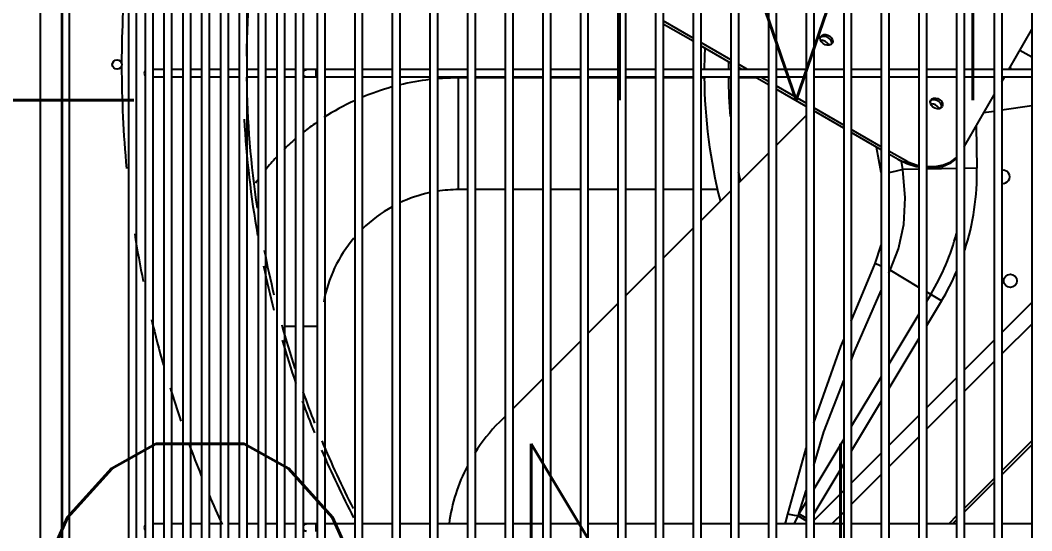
# Model space of a CAD drawing. Header units: metres. Extents: x -367 to 374, y -238 to 224.
# Drawn here: x 240.5619 to 240.9605, y 217.4589 to 217.6601 of the extents above; entities that cross this region are included whole.
import ezdxf
from ezdxf.enums import TextEntityAlignment as Align

# ---------------------------------------------------------------- set-up
doc = ezdxf.new("R2010")
doc.units = ezdxf.units.M
for name, color, linetype in [('ELE-ALIMENTADORES', 160, 'Continuous'), ('LA_BAU_BASES GERAIS_R00$0$ARQ-XREF-ATT', 8, 'Continuous'), ('LA_BAU_BASES GERAIS_R00$0$BASE', 253, 'Continuous'), ('LA_BAU_BASES GERAIS_R00$0$dutos', 31, 'Continuous')]:
    doc.layers.add(name, color=color, linetype=linetype)
doc.styles.add('LA_BAU_BASES GERAIS_R00$0$R60-125-RS', font='romans.shx', dxfattribs={"height": 0.19})
doc.styles.add('LA_BAU_BASES GERAIS_R00$0$R80-100-RS', font='romans.shx', dxfattribs={"height": 0.203})

# ---------------------------------------------------------------- blocks, each defined once
blk = doc.blocks.new('LA_BAU_BASES GERAIS_R00$0$A$C5BA41825')
at = {"layer": 'LA_BAU_BASES GERAIS_R00$0$dutos', "color": 251}
for p, q in [((-26.16880838038226, 40.29707436454305), (-26.16880838038226, 38.107074364543)), ((-26.18013655497571, 38.10962436454304), (-26.18013655497571, 40.29452436454301)), ((-26.17135838038226, 38.10962436454304), (-26.17135838038226, 40.29452436454301)), ((-26.07111968589244, 40.12119266126558), (-26.07111968589244, 39.27525855573538)), ((-26.06811968589244, 40.12119266126558), (-26.06811968589244, 39.27525855573538)), ((-26.05629968589244, 40.12119266126558), (-26.05629968589244, 39.27525855573538)), ((-26.05329968589244, 40.12119266126558), (-26.05329968589244, 39.27525855573538)), ((-26.04147968589244, 40.12119266126558), (-26.04147968589244, 39.27525855573538)), ((-26.03847968589244, 40.12119266126558), (-26.03847968589244, 39.27525855573538)), ((-26.02665968589244, 40.12119266126558), (-26.02665968589244, 39.27525855573538)), ((-26.02365968589244, 40.12119266126558), (-26.02365968589244, 39.27525855573538)), ((-26.01183968589244, 40.12119266126558), (-26.01183968589244, 39.27525855573538)), ((-26.00883968589244, 40.12119266126558), (-26.00883968589244, 39.27525855573538)), ((-25.99701968589245, 40.12119266126558), (-25.99701968589245, 39.27525855573538)), ((-25.99401968589245, 40.12119266126558), (-25.99401968589245, 39.27525855573538)), ((-25.98219968589245, 40.12119266126558), (-25.98219968589245, 39.27525855573538)), ((-25.97919968589245, 40.12119266126558), (-25.97919968589245, 39.27525855573538)), ((-25.96737968589245, 40.12119266126558), (-25.96737968589245, 39.27525855573538)), ((-25.96437968589245, 40.12119266126558), (-25.96437968589245, 39.27525855573538)), ((-25.95255968589245, 40.12119266126558), (-25.95255968589245, 39.27525855573538)), ((-25.94955968589245, 40.12119266126558), (-25.94955968589245, 39.27525855573538)), ((-25.93773968589245, 40.12119266126558), (-25.93773968589245, 39.27525855573538)), ((-25.93473968589245, 40.12119266126558), (-25.93473968589245, 39.27525855573538)), ((-25.92291968589245, 40.12119266126558), (-25.92291968589245, 39.27525855573538)), ((-25.91991968589245, 40.12119266126558), (-25.91991968589245, 39.27525855573538)), ((-25.90809968589245, 40.12119266126558), (-25.90809968589245, 39.27525855573538)), ((-25.90509968589244, 40.12119266126558), (-25.90509968589244, 39.27525855573538)), ((-25.89327968589244, 40.12119266126558), (-25.89327968589244, 39.27525855573538)), ((-25.89027968589244, 40.12119266126558), (-25.89027968589244, 39.27525855573538)), ((-25.87845968589244, 40.12119266126558), (-25.87845968589244, 39.27525855573538)), ((-25.87545968589244, 40.12119266126558), (-25.87545968589244, 39.27525855573538)), ((-25.86363968589244, 40.12119266126558), (-25.86363968589244, 39.27525855573538)), ((-25.86063968589244, 40.12119266126558), (-25.86063968589244, 39.27525855573538)), ((-25.84881968589244, 40.12119266126558), (-25.84881968589244, 39.27525855573538)), ((-25.84581968589244, 40.12119266126558), (-25.84581968589244, 39.27525855573538)), ((-25.83399968589244, 40.12119266126558), (-25.83399968589244, 39.27525855573538)), ((-25.83099968589244, 40.12119266126558), (-25.83099968589244, 39.27525855573538)), ((-25.81917968589244, 40.12119266126558), (-25.81917968589244, 39.27525855573538)), ((-25.81617968589244, 40.12119266126558), (-25.81617968589244, 39.27525855573538)), ((-25.80435968589244, 40.12119266126558), (-25.80435968589244, 39.27525855573538)), ((-25.80135968589244, 40.12119266126558), (-25.80135968589244, 39.27525855573538)), ((-25.78953968589244, 40.12119266126558), (-25.78953968589244, 39.27525855573538)), ((-26.1454396858928, 40.10296685413687), (-26.1454396858928, 39.29536887348809)), ((-26.1424396858928, 40.10296685413687), (-26.1424396858928, 39.29536887348809)), ((-26.13871487642044, 39.33915567005283), (-26.13871487642044, 40.05915567005286)), ((-26.13571487642044, 39.33915567005283), (-26.13571487642044, 40.05915567005286)), ((-26.13130487642044, 39.33915567005283), (-26.13130487642044, 40.05915567005286)), ((-26.12830487642044, 39.33915567005283), (-26.12830487642044, 40.05915567005286)), ((-26.12389487642044, 39.33915567005283), (-26.12389487642044, 40.05915567005286)), ((-26.12089487642044, 39.33915567005283), (-26.12089487642044, 40.05915567005286)), ((-26.11648487642044, 39.33915567005283), (-26.11648487642044, 40.05915567005286)), ((-26.11348487642044, 39.33915567005283), (-26.11348487642044, 40.05915567005286)), ((-26.10907487642044, 39.33915567005283), (-26.10907487642044, 40.05915567005286)), ((-26.10607487642044, 39.33915567005283), (-26.10607487642044, 40.05915567005286)), ((-26.10166487642044, 39.33915567005283), (-26.10166487642044, 40.05915567005286)), ((-26.09866487642044, 39.33915567005283), (-26.09866487642044, 40.05915567005286)), ((-26.09425487642044, 39.33915567005283), (-26.09425487642044, 40.05915567005286)), ((-26.09125487642044, 39.33915567005283), (-26.09125487642044, 40.05915567005286)), ((-26.08684487642044, 39.33915567005283), (-26.08684487642044, 40.05915567005286)), ((-26.08384487642044, 39.33915567005283), (-26.08384487642044, 40.05915567005286)), ((-26.07943487642044, 39.33915567005283), (-26.07943487642044, 40.05915567005286)), ((-26.07643487642044, 39.33915567005283), (-26.07643487642044, 40.05915567005286)), ((-26.17165127360153, 39.34032436454345), (-26.17165127360153, 40.02524436454303)), ((-25.92291968589245, 39.71299629233499), (-25.93473968589245, 39.71982057251728)), ((-25.92291968589245, 39.71174856420157), (-25.93473968589245, 39.71857284438272)), ((-25.79861174588371, 39.70065567005281), (-25.78953968589244, 39.7163689388874)), ((-25.90809968589245, 39.70443996134668), (-25.91991968589245, 39.71126424152772)), ((-25.87285777750662, 39.71294603837941), (-25.87265966431499, 39.71360091313579)), ((-25.90809968589245, 39.70319223321212), (-25.91991968589245, 39.71001651339327)), ((-25.79419354711608, 39.70830821479683), (-25.78953968589244, 39.70562130676626)), ((-25.90154510110117, 39.70065567005281), (-25.90509968589244, 39.70270791053827)), ((-26.13130487642044, 39.70065567005281), (-26.13571487642044, 39.70065567005281)), ((-26.12389487642044, 39.70065567005281), (-26.12830487642044, 39.70065567005281)), ((-26.11648487642044, 39.70065567005281), (-26.12089487642044, 39.70065567005281)), ((-26.10907487642044, 39.70065567005281), (-26.11348487642044, 39.70065567005281)), ((-26.10166487642044, 39.70065567005281), (-26.10607487642044, 39.70065567005281)), ((-26.09425487642044, 39.70065567005281), (-26.09866487642044, 39.70065567005281)), ((-26.08684487642044, 39.70065567005281), (-26.09125487642044, 39.70065567005281)), ((-26.07943487642044, 39.70065567005281), (-26.08384487642044, 39.70065567005281)), ((-26.07111968589244, 39.70065567005281), (-26.07643487642044, 39.70065567005281)), ((-26.07143968589208, 39.69765567005288), (-26.07143968589208, 39.70065567005281)), ((-26.05629968589244, 39.70065567005281), (-26.06811968589244, 39.70065567005281)), ((-26.04147968589244, 39.70065567005281), (-26.05329968589244, 39.70065567005281)), ((-26.02665968589244, 39.70065567005281), (-26.03847968589244, 39.70065567005281)), ((-26.01183968589244, 39.70065567005281), (-26.02365968589244, 39.70065567005281)), ((-25.99701968589245, 39.70065567005281), (-26.00883968589244, 39.70065567005281)), ((-25.98219968589245, 39.70065567005281), (-25.99401968589245, 39.70065567005281)), ((-25.96737968589245, 39.70065567005281), (-25.97919968589245, 39.70065567005281)), ((-25.95255968589245, 39.70065567005281), (-25.96437968589245, 39.70065567005281)), ((-25.93773968589245, 39.70065567005281), (-25.94955968589245, 39.70065567005281)), ((-25.92291968589245, 39.70065567005281), (-25.93473968589245, 39.70065567005281)), ((-25.90809968589245, 39.70065567005281), (-25.91991968589245, 39.70065567005281)), ((-25.90370622962481, 39.70065567005281), (-25.90509968589244, 39.70146018240382)), ((-25.89327968589244, 39.70065567005281), (-25.90509968589244, 39.70065567005281)), ((-25.87845968589244, 39.70065567005281), (-25.89027968589244, 39.70065567005281)), ((-25.86363968589244, 39.70065567005281), (-25.87545968589244, 39.70065567005281)), ((-25.84881968589244, 39.70065567005281), (-25.86063968589244, 39.70065567005281)), ((-25.83399968589244, 39.70065567005281), (-25.84581968589244, 39.70065567005281)), ((-25.81917968589244, 39.70065567005281), (-25.83099968589244, 39.70065567005281)), ((-25.80435968589244, 39.70065567005281), (-25.81617968589244, 39.70065567005281)), ((-25.78953968589244, 39.70065567005281), (-25.80135968589244, 39.70065567005281)), ((-26.13130487642044, 39.69765567005288), (-26.13571487642044, 39.69765567005288)), ((-26.12389487642044, 39.69765567005288), (-26.12830487642044, 39.69765567005288)), ((-26.11648487642044, 39.69765567005288), (-26.12089487642044, 39.69765567005288)), ((-26.10907487642044, 39.69765567005288), (-26.11348487642044, 39.69765567005288)), ((-26.10166487642044, 39.69765567005288), (-26.10607487642044, 39.69765567005288)), ((-26.09425487642044, 39.69765567005288), (-26.09866487642044, 39.69765567005288)), ((-26.08684487642044, 39.69765567005288), (-26.09125487642044, 39.69765567005288)), ((-26.07943487642044, 39.69765567005288), (-26.08384487642044, 39.69765567005288)), ((-26.07111968589244, 39.69765567005288), (-26.07643487642044, 39.69765567005288)), ((-26.05629968589244, 39.69765567005288), (-26.06811968589244, 39.69765567005288)), ((-26.04147968589244, 39.69765567005288), (-26.05329968589244, 39.69765567005288)), ((-26.02665968589244, 39.69765567005288), (-26.03847968589244, 39.69765567005288)), ((-26.01183968589244, 39.69765567005288), (-26.02365968589244, 39.69765567005288)), ((-26.01183968589244, 39.69732392884191), (-26.0154027841208, 39.69732392884191)), ((-26.0154027841208, 39.65332392884125), (-26.0154027841208, 39.69732392884191)), ((-25.99701968589245, 39.69765567005288), (-26.00883968589244, 39.69765567005288)), ((-25.99701968589245, 39.69732392884191), (-26.00883968589244, 39.69732392884191)), ((-25.98219968589245, 39.69765567005288), (-25.99401968589245, 39.69765567005288)), ((-25.98219968589245, 39.69732392884191), (-25.99401968589245, 39.69732392884191)), ((-25.96737968589245, 39.69765567005288), (-25.97919968589245, 39.69765567005288)), ((-25.96737968589245, 39.69732392884191), (-25.97919968589245, 39.69732392884191)), ((-25.95255968589245, 39.69765567005288), (-25.96437968589245, 39.69765567005288)), ((-25.95255968589245, 39.69732392884191), (-25.96437968589245, 39.69732392884191)), ((-25.93773968589245, 39.69765567005288), (-25.94955968589245, 39.69765567005288)), ((-25.93773968589245, 39.69732392884191), (-25.94955968589245, 39.69732392884191)), ((-25.92291968589245, 39.69765567005288), (-25.93473968589245, 39.69765567005288)), ((-25.92291968589245, 39.69732392884191), (-25.93473968589245, 39.69732392884191)), ((-25.90809968589245, 39.69765567005288), (-25.91991968589245, 39.69765567005288)), ((-25.9181027798539, 39.69732392884191), (-25.91991968589245, 39.69732392884191)), ((-25.90809968589245, 39.69732392884191), (-25.9086249265459, 39.69732392884191)), ((-25.89327968589244, 39.69765567005288), (-25.90509968589244, 39.69765567005288)), ((-25.89793548456844, 39.69732392884191), (-25.90509968589244, 39.69732392884191)), ((-25.89327968589244, 39.69463590222267), (-25.8985100772019, 39.69765567005288)), ((-25.89327968589244, 39.69588363035723), (-25.89634894867935, 39.69765567005288)), ((-25.87845968589244, 39.69765567005288), (-25.89027968589244, 39.69765567005288)), ((-25.86363968589244, 39.69765567005288), (-25.87545968589244, 39.69765567005288)), ((-25.84881968589244, 39.69765567005288), (-25.86063968589244, 39.69765567005288)), ((-25.83399968589244, 39.69765567005288), (-25.84581968589244, 39.69765567005288)), ((-25.81917968589244, 39.69765567005288), (-25.83099968589244, 39.69765567005288)), ((-25.80435968589244, 39.69765567005288), (-25.81617968589244, 39.69765567005288)), ((-25.78953968589244, 39.69765567005288), (-25.80135968589244, 39.69765567005288)), ((-25.80135968589244, 39.6958960983419), (-25.80034379669208, 39.69765567005288)), ((-25.87845968589244, 39.68732729936778), (-25.89027968589244, 39.69415157954882)), ((-25.87845968589244, 39.68607957123322), (-25.89027968589244, 39.69290385141437)), ((-25.81617968589244, 39.67022710537469), (-25.80435968589244, 39.69069994592019)), ((-25.82955650731826, 39.6879460383791), (-25.82935839412662, 39.68860091313536)), ((-25.78953968589244, 39.68633738989467), (-25.80135968589244, 39.6845888007125)), ((-25.87845968589244, 39.68253466697718), (-25.89027968589244, 39.67071466697723)), ((-25.86363968589244, 39.67877096837833), (-25.87545968589244, 39.68559524855937)), ((-25.86363968589244, 39.67752324024377), (-25.87545968589244, 39.68434752042481)), ((-25.80435968589244, 39.68414499635173), (-25.80849760854626, 39.68353285364446)), ((-25.81150747810335, 39.67831960664887), (-25.81116125277899, 39.66180644927181)), ((-25.84881968589244, 39.67021463738888), (-25.86063968589244, 39.67703891756992)), ((-25.84881968589244, 39.66896690925432), (-25.86063968589244, 39.67579118943536)), ((-25.89327968589244, 39.66771466697719), (-25.90509968589244, 39.65589466697725)), ((-25.84881968589244, 39.66006999578553), (-25.85072397471353, 39.67006635091798)), ((-25.83841717349753, 39.66420874405685), (-25.84581968589244, 39.6684825865816)), ((-25.84220587488954, 39.66514842369099), (-25.84581968589244, 39.66723485844705)), ((-25.83876347462154, 39.66346500797613), (-25.84220587352917, 39.66514842290565)), ((-25.84037927285426, 39.66119384574267), (-25.84090852680844, 39.66451398950778)), ((-25.83508292726263, 39.66227576422193), (-25.83876347462154, 39.66346500797613)), ((-25.83399968589244, 39.66210182232601), (-25.83508292726263, 39.66227576422193)), ((-25.83399968589244, 39.66132760420737), (-25.84037927285426, 39.66119384574267)), ((-25.81917968589244, 39.66163832972018), (-25.83099968589244, 39.66139050410891)), ((-25.81116125277899, 39.66180644927181), (-25.81612155200917, 39.66170244849434)), ((-26.01183968589244, 39.65332392884125), (-26.0154027841208, 39.65332392884125)), ((-25.99701968589245, 39.65332392884125), (-26.00883968589244, 39.65332392884125)), ((-25.98219968589245, 39.65332392884125), (-25.99401968589245, 39.65332392884125)), ((-25.96737968589245, 39.65332392884125), (-25.97919968589245, 39.65332392884125)), ((-25.95255968589245, 39.65332392884125), (-25.96437968589245, 39.65332392884125)), ((-25.93773968589245, 39.65332392884125), (-25.94955968589245, 39.65332392884125)), ((-25.92291968589245, 39.65332392884125), (-25.93473968589245, 39.65332392884125)), ((-25.91309802778881, 39.65332392884125), (-25.91991968589245, 39.65332392884125)), ((-25.90809968589245, 39.6528946669772), (-25.91991968589245, 39.64107466697726)), ((-25.92291968589245, 39.63807466697722), (-25.93473968589245, 39.62625466697727)), ((-25.85127438645463, 39.62418638613758), (-25.84881968589244, 39.63143661994309)), ((-25.93773968589245, 39.62325466697723), (-25.94955968589245, 39.61143466697717)), ((-25.86063968589244, 39.60147929501829), (-25.85127438645463, 39.62418638613758)), ((-25.8453015253939, 39.621608396478), (-25.84581968589244, 39.62182676070483)), ((-25.84581968589244, 39.62042121040963), (-25.8453015223448, 39.62160839464627)), ((-25.83399968589244, 39.61481756619867), (-25.8453015223448, 39.62160839464627)), ((-25.82508821444262, 39.60946301394699), (-25.83099968589244, 39.61301498434193)), ((-25.82934095518772, 39.61201831838446), (-25.83099968589244, 39.60925772690666)), ((-25.95255968589245, 39.60843466697725), (-25.96437968589245, 39.59661466697719)), ((-25.82508821444262, 39.60946301394699), (-25.83099968589244, 39.59962467330263)), ((-25.78953968589244, 39.6088201073045), (-25.80135968589244, 39.59700010730455)), ((-25.83399968589244, 39.60426488845906), (-25.84581968589244, 39.5845931049779)), ((-26.07943487642044, 39.59932392884127), (-26.08359041482008, 39.59932392884127)), ((-26.07111968589244, 39.59932392884127), (-26.07643487642044, 39.59932392884127)), ((-25.78953968589244, 39.60037010730377), (-25.80135968589244, 39.58855010730372)), ((-25.83399968589244, 39.59463183485616), (-25.84581968589244, 39.57496005137398)), ((-25.96737968589245, 39.59361466697726), (-25.97919968589245, 39.5817946669772)), ((-25.80435968589244, 39.59400010730451), (-25.81617968589244, 39.58218010730445)), ((-25.80435968589244, 39.58555010730379), (-25.81617968589244, 39.57373010730373)), ((-25.98219968589245, 39.57879466697727), (-25.99401968589245, 39.56697466697722)), ((-25.84881968589244, 39.57960026653143), (-25.86063968589244, 39.55992848304925)), ((-25.81917968589244, 39.57918010730452), (-25.83099968589244, 39.56736010730447)), ((-25.81917968589244, 39.5707301073038), (-25.83099968589244, 39.55891010730375)), ((-25.84881968589244, 39.56996721292739), (-25.86063968589244, 39.55029542944635)), ((-25.99701968589245, 39.56397466697717), (-25.99926428498917, 39.56173006787935)), ((-25.83399968589244, 39.56436010730454), (-25.84581968589244, 39.55254010730448)), ((-25.86363968589244, 39.55493564460266), (-25.87545968589244, 39.53526386112162)), ((-25.83399968589244, 39.55591010730382), (-25.84581968589244, 39.54409010730376)), ((-25.88565342237136, 39.52547237588669), (-25.87845968589244, 39.55143964419972)), ((-25.78953968589244, 39.55437010730452), (-25.80135968589244, 39.54255010730446)), ((-25.78953968589244, 39.55282010730377), (-25.80135968589244, 39.54100010730372)), ((-25.84881968589244, 39.54954010730455), (-25.86063968589244, 39.53772010730449)), ((-25.86363968589244, 39.54530259099863), (-25.87545968589244, 39.52563080751759)), ((-25.84881968589244, 39.54109010730372), (-25.86063968589244, 39.52927010730377)), ((-25.80435968589244, 39.53955010730454), (-25.81617968589244, 39.52773010730448)), ((-25.88127199542735, 39.52559055361689), (-25.87845968589244, 39.53478724263539)), ((-25.80435968589244, 39.53800010730379), (-25.81617968589244, 39.52618010730373)), ((-25.86363968589244, 39.53472010730445), (-25.87545968589244, 39.52290010730451)), ((-25.87845968589244, 39.5302710226739), (-25.88127199542735, 39.52559055361689)), ((-25.88127199540226, 39.52559055365612), (-25.88168391562008, 39.52473977415104)), ((-25.87845968589244, 39.52277028274409), (-25.88168376484335, 39.52473968204993)), ((-25.87845968589244, 39.52390074762377), (-25.88127199540335, 39.52559055365725)), ((-25.86363968589244, 39.52627010730373), (-25.86825412314408, 39.52165567005318)), ((-25.81917968589244, 39.52473010730455), (-25.82225412314371, 39.52165567005318)), ((-25.81917968589244, 39.5231801073038), (-25.82070412314408, 39.52165567005318)), ((-26.13130487642044, 39.52165567005318), (-26.13571487642044, 39.52165567005318)), ((-26.12389487642044, 39.52165567005318), (-26.12830487642044, 39.52165567005318)), ((-26.11648487642044, 39.52165567005318), (-26.12089487642044, 39.52165567005318)), ((-26.10907487642044, 39.52165567005318), (-26.11348487642044, 39.52165567005318)), ((-26.10166487642044, 39.52165567005318), (-26.10607487642044, 39.52165567005318)), ((-26.09425487642044, 39.52165567005318), (-26.09866487642044, 39.52165567005318)), ((-26.08684487642044, 39.52165567005318), (-26.09125487642044, 39.52165567005318)), ((-26.07943487642044, 39.52165567005318), (-26.08384487642044, 39.52165567005318)), ((-26.07111968589244, 39.52165567005318), (-26.07643487642044, 39.52165567005318)), ((-26.07143968589208, 39.51865567005325), (-26.07143968589208, 39.52165567005318)), ((-26.05629968589244, 39.52165567005318), (-26.06811968589244, 39.52165567005318)), ((-26.04147968589244, 39.52165567005318), (-26.05329968589244, 39.52165567005318)), ((-26.02665968589244, 39.52165567005318), (-26.03847968589244, 39.52165567005318)), ((-26.01183968589244, 39.52165567005318), (-26.02365968589244, 39.52165567005318)), ((-25.99701968589245, 39.52165567005318), (-26.00883968589244, 39.52165567005318)), ((-25.98219968589245, 39.52165567005318), (-25.99401968589245, 39.52165567005318)), ((-25.96737968589245, 39.52165567005318), (-25.97919968589245, 39.52165567005318)), ((-25.95255968589245, 39.52165567005318), (-25.96437968589245, 39.52165567005318)), ((-25.93773968589245, 39.52165567005318), (-25.94955968589245, 39.52165567005318)), ((-25.92291968589245, 39.52165567005318), (-25.93473968589245, 39.52165567005318)), ((-25.90809968589245, 39.52165567005318), (-25.91991968589245, 39.52165567005318)), ((-25.89327968589244, 39.52165567005318), (-25.90509968589244, 39.52165567005318)), ((-25.87845968589244, 39.52165567005318), (-25.89027968589244, 39.52165567005318)), ((-25.86363968589244, 39.52165567005318), (-25.87545968589244, 39.52165567005318)), ((-25.84881968589244, 39.52165567005318), (-25.86063968589244, 39.52165567005318)), ((-25.83399968589244, 39.52165567005318), (-25.84581968589244, 39.52165567005318)), ((-25.81917968589244, 39.52165567005318), (-25.83099968589244, 39.52165567005318)), ((-25.80435968589244, 39.52165567005318), (-25.81617968589244, 39.52165567005318)), ((-25.78953968589244, 39.52165567005318), (-25.80135968589244, 39.52165567005318))]:
    blk.add_line(p, q, dxfattribs=at)
for points in [[(-25.87265966431499, 39.71360091313579), (-25.87218778035026, 39.71410294529721), (-25.87149451303608, 39.71438813606665), (-25.8706774451768, 39.71441826874411), (-25.86982927617245, 39.7141944947939), (-25.86905031942735, 39.71374339482156), (-25.86843572692771, 39.71312103570813), (-25.86805444498553, 39.71239534364554), (-25.86795781797353, 39.71165628698009), (-25.86815633221608, 39.71100091313508)], [(-25.86815633221608, 39.71100091313508), (-25.86862806461644, 39.71049942951322), (-25.86932061132844, 39.71021615935899), (-25.87013650771281, 39.7101883221801), (-25.87098351911317, 39.71041349015718), (-25.87176200822917, 39.7108643207099), (-25.87237722340662, 39.71148499339029), (-25.87275990003135, 39.71220855345871), (-25.87285777750662, 39.71294603837941)], [(-25.87190212429281, 39.71368218751354), (-25.8725954782099, 39.71339681048232), (-25.87278119148408, 39.71319919796451)], [(-25.86939413953935, 39.71021365068486), (-25.86960579625826, 39.71063388445793), (-25.87011234707644, 39.71120610764558), (-25.87076640739281, 39.71168013031797), (-25.87150395322662, 39.71200955183065), (-25.87225278845208, 39.71216212611432), (-25.87272120331171, 39.71213538619691)], [(-25.86846201040444, 39.71168936744346), (-25.86884320551244, 39.71241519721355), (-25.86945776641389, 39.71303764511072), (-25.87023674889353, 39.71348876058596), (-25.87108498059899, 39.71371246367619), (-25.87190212429281, 39.71368218751354)], [(-25.86844219482844, 39.71069702173793), (-25.86836550048517, 39.71095014156708), (-25.86846201040444, 39.71168936744346)], [(-26.13913583831535, 39.69915567005285), (-26.13888774411353, 39.70003734793136), (-26.13871487642044, 39.70018237338809)], [(-26.13871487642044, 39.69812896671647), (-26.13888774411353, 39.69827399217434), (-26.13913583831535, 39.69915567005285)], [(-26.07643487642044, 39.69986984900345), (-26.07638774411317, 39.70003734793136), (-26.07573822506044, 39.7005822548274), (-26.07533680020953, 39.70065567005281)], [(-26.07533680020953, 39.69765567005288), (-26.07573822506044, 39.6977290852783), (-26.07638774411317, 39.69827399217434), (-26.07643487642044, 39.69844149110236)], [(-25.82485506202662, 39.68600091313579), (-25.82532679442808, 39.6854994295129), (-25.82601934113899, 39.68521615935867), (-25.82683523752335, 39.68518832218092), (-25.82768224892481, 39.685413490158), (-25.82846073803972, 39.68586432071072), (-25.82907595321717, 39.68648499338997), (-25.82945862984189, 39.68720855345941), (-25.82955650731826, 39.6879460383791)], [(-25.82860085410335, 39.68868218751436), (-25.82929420802044, 39.688396810482), (-25.82947992129463, 39.68819919796408)], [(-25.8260928693499, 39.68521365068557), (-25.8263045260688, 39.68563388445762), (-25.82681107688699, 39.68620610764629), (-25.82746513720335, 39.68668013031754), (-25.82820268303717, 39.68700955183135), (-25.82895151826371, 39.687162126114), (-25.82941993312226, 39.68713538619647)], [(-25.82935839412662, 39.68860091313536), (-25.82888651016081, 39.6891029452969), (-25.82819324284662, 39.68938813606633), (-25.82737617498735, 39.68941826874379), (-25.82652800598299, 39.68919449479358), (-25.8257490492379, 39.68874339482227), (-25.82513445673826, 39.68812103570781), (-25.82475317479608, 39.68739534364636), (-25.82465654778408, 39.68665628697977), (-25.82485506202662, 39.68600091313579)], [(-25.82516074021499, 39.68668936744416), (-25.82554193532299, 39.68741519721323), (-25.82615649622444, 39.68803764511142), (-25.82693547870517, 39.68848876058564), (-25.82778371041062, 39.68871246367576), (-25.82860085410335, 39.68868218751436)], [(-25.82514092463899, 39.68569702173863), (-25.82506423029681, 39.68595014156779), (-25.82516074021499, 39.68668936744416)], [(-25.84220587488954, 39.66514842369099), (-25.8410771814379, 39.66463119791945), (-25.83980092340153, 39.66431188524598), (-25.83841717349753, 39.66420874405685)], [(-25.83841717349753, 39.66420874405685), (-25.83472916861426, 39.66300622808228), (-25.83399968589244, 39.66288720505247)], [(-25.83099968589244, 39.66240231576273), (-25.82753501469899, 39.66242088321542), (-25.82431298026553, 39.6630447957649), (-25.8214088180059, 39.66428959369466), (-25.81917968589244, 39.66598140872668)], [(-25.81917968589244, 39.66570404017364), (-25.81940506320517, 39.66541202748158), (-25.82180566263353, 39.66358547540119), (-25.82470011070772, 39.66233874402383), (-25.82791139496735, 39.66170984980636), (-25.83099968589244, 39.66168606113831)], [(-25.84037927285426, 39.66119384574267), (-25.84300747696444, 39.66057318646631), (-25.84579728829171, 39.65996167212268), (-25.84581968589244, 39.65995710812342)], [(-25.8453015223448, 39.62160839464627), (-25.84206210409717, 39.63004644320449), (-25.83999956009535, 39.63961913259982), (-25.83937424925681, 39.65010823090199), (-25.84037927285426, 39.66119384574267)], [(-25.84881968589244, 39.62310740417399), (-25.8492131572099, 39.62327723317139), (-25.85127438652771, 39.62418638621182)], [(-25.86063968589244, 39.58599763920483), (-25.85918776678007, 39.58979309121105), (-25.84881968589244, 39.61354779616522)], [(-25.87545968589244, 39.5614755814521), (-25.86473814922662, 39.59154216690047), (-25.86363968589244, 39.5942054994714)], [(-25.87545968589244, 39.54459770862809), (-25.87140661182626, 39.55785189039216), (-25.86363968589244, 39.57815535934196)], [(-25.88664723228299, 39.52165567005318), (-25.88641337984917, 39.52242877767651), (-25.88565342237136, 39.52547237588669)], [(-25.88168394309135, 39.52473971799759), (-25.88297268259935, 39.52495896039648), (-25.88429815137354, 39.52520360603182), (-25.88565342294408, 39.52547237645945)], [(-25.88168376484335, 39.52473968204993), (-25.88266679254444, 39.52283114828344), (-25.88332112491826, 39.52165567005318)], [(-26.13913583831535, 39.52015567005321), (-26.13888774411353, 39.52103734793172), (-26.13871487642044, 39.52118237338846)], [(-26.13871487642044, 39.51912896671683), (-26.13888774411353, 39.5192739921747), (-26.13913583831535, 39.52015567005321)], [(-26.07643487642044, 39.52086984900268), (-26.07638774411317, 39.52103734793172), (-26.07573822506044, 39.52158225482776), (-26.07533680020953, 39.52165567005318)], [(-26.07533680020953, 39.51865567005325), (-26.07573822506044, 39.51872908527866), (-26.07638774411317, 39.5192739921747), (-26.07643487642044, 39.51944149110273)]]:
    blk.add_lwpolyline(points, dxfattribs=at)
for centre, radius in [((-26.14993938038263, 39.70257436454335), 0.001849999999636363), ((-25.79797580632335, 39.61735454962195), 0.002599999999636362)]:
    blk.add_circle(centre, radius, dxfattribs=at)
for centre, radius, start, end in [((-25.71393938038226, 39.70257436454335), 0.3850000000003635, 171.5502265737585, 179.5046949095205), ((-25.71393938038226, 39.70257436454335), 0.4341807889319999, 174.5927680945387, 179.9557383340907), ((-25.71383009936154, 39.69926275658338), 0.2047499999999999, 177.2821753287273, 179.6099138574336), ((-25.71393938038226, 39.70257436454335), 0.4341807889319999, 180.0442616659093, 185.4072391418861), ((-25.71383009936154, 39.69926275658338), 0.1952500000003635, 178.7569481306335, 179.590933991751), ((-25.80009712666662, 39.70008604302052), 0.002599999999636362, 12.73504677348517, 37.19853967128289), ((-25.71393938038226, 39.70257436454335), 0.3850000000003635, 180.7356147500068, 188.4497734262415), ((-26.0154027841208, 39.59932392884127), 0.09799999999963632, 96.63691714722064, 103.6453535755321), ((-26.0154027841208, 39.59932392884127), 0.09799999999963632, 90, 94.86815769219156), ((-25.71383009936154, 39.69926275658338), 0.2047499999999999, 180.450065421145, 194.2173121892082), ((-25.71383009936154, 39.69926275658338), 0.1952500000003635, 180.4719636081227, 185.0458528567025), ((-26.0154027841208, 39.59932392884127), 0.09799999999963632, 105.5074882377531, 112.8442988067411), ((-26.0154027841208, 39.59932392884127), 0.09799999999963632, 114.7064334709287, 122.7694735382579), ((-25.71393938038226, 39.70257436454335), 0.3864947102519999, 183.179608306444, 190.0236439691591), ((-26.0154027841208, 39.59932392884127), 0.09799999999963632, 124.8452827191976, 128.5230564885492), ((-26.0154027841208, 39.59932392884127), 0.09799999999963632, 130.9991807840713, 134.653123485318), ((-26.0154027841208, 39.59932392884127), 0.09799999999963632, 137.1387987943879, 140.7927414987046), ((-25.71383009936154, 39.69926275658338), 0.1952500000003635, 191.5160834452658, 192.5824574550821), ((-25.9087954395259, 39.65975938902818), 0.0976556499294545, 341.9211536647353, 1.201123642407354), ((-25.80080423344771, 39.65836674293064), 0.002599999999636362, 257.5778076343612, 102.5168979932306), ((-26.0154027841208, 39.59932392884127), 0.09799999999963632, 143.8871416370336, 144.7593100848337), ((-26.0154027841208, 39.59932392884127), 0.05399999999999998, 102.0814801618089, 115.4816104425561), ((-26.0154027841208, 39.59932392884127), 0.05399999999999998, 90, 98.86172740735057), ((-26.0154027841208, 39.59932392884127), 0.05399999999999998, 118.9368307504347, 134.6152489139297), ((-25.71393938038226, 39.70257436454335), 0.4341807889319999, 188.836834941481, 191.3547089013756), ((-25.9087954395259, 39.65975938902818), 0.0926942589872727, 328.999999999398, 345.2248709755665), ((-26.0154027841208, 39.59932392884127), 0.05399999999999998, 139.7423565740806, 169.5399906831995), ((-25.71393938038226, 39.70257436454335), 0.3850000000003635, 190.9518918340759, 193.6282149004873), ((-25.71393938038226, 39.70257436454335), 0.3864947102519999, 191.8375351909635, 194.5033236732693), ((-25.9087954395259, 39.65975938902818), 0.0976556499294545, 328.999999999398, 336.6392574340096), ((-25.71393938038226, 39.70257436454335), 0.4341807889319999, 193.3827201724076, 195.8316981928672), ((-25.71393938038226, 39.70257436454335), 0.3850000000003635, 195.4486346488941, 198.1249926076805), ((-25.71393938038226, 39.70257436454335), 0.3864947102519999, 196.3167387000471, 198.9683494643633), ((-25.71393938038226, 39.70257436454335), 0.4341807889319999, 197.0632487773601, 198.8761419153055), ((-25.71393938038226, 39.70257436454335), 0.3850000000003635, 199.5566774566728, 201.5279015682029), ((-25.71393938038226, 39.70257436454335), 0.3864947102519999, 200.076568339709, 202.0402348203605), ((-25.94976681030627, 39.51223259319647), 0.07000000000036362, 134.9999999997854, 147.8045441911942), ((-25.71393938038226, 39.70257436454335), 0.4341807889319999, 200.1094767096128, 201.9198568850067), ((-25.71393938038226, 39.70257436454335), 0.3850000000003635, 202.6406078943901, 207.0252948719267), ((-25.71393938038226, 39.70257436454335), 0.3864947102519999, 203.1486707292051, 207.5165005335441), ((-25.94976681030627, 39.51223259319647), 0.07000000000036362, 152.5503268310257, 172.2433879113059), ((-25.71393938038226, 39.70257436454335), 0.4341807889319999, 202.9727036443014, 204.6720307843348)]:
    blk.add_arc(centre, radius, start, end, dxfattribs=at)
blk = doc.blocks.new('LA_BAU_BASES GERAIS_R00')
at = {"layer": 'LA_BAU_BASES GERAIS_R00$0$ARQ-XREF-ATT'}
blk.add_blockref('LA_BAU_BASES GERAIS_R00$0$A$C5BA41825', (266.75, 177.9399999999999), dxfattribs=at)
at = {"layer": 'LA_BAU_BASES GERAIS_R00$0$BASE', "insert": (239.4669767338206, 218.1699473610048), "char_height": 0.203, "width": 4.404628274168999, "attachment_point": 1, "style": 'LA_BAU_BASES GERAIS_R00$0$R80-100-RS'}
blk.add_mtext('PÁTIO DESCOBERTO\\PCASA DE MÁQUINAS DE AR CONDICIONADO', dxfattribs=at)
at = {"layer": 'LA_BAU_BASES GERAIS_R00$0$BASE', "style": 'LA_BAU_BASES GERAIS_R00$0$R60-125-RS'}
for p in [(242.7815727361595, 218.919159373358), (358.6365727361596, 192.964159373358)]:
    blk.add_attdef('S', text='', height=0.19, rotation=90, dxfattribs=at).set_placement(p, align=Align.MIDDLE_CENTER)
at = {"layer": 'LA_BAU_BASES GERAIS_R00$0$BASE', "style": 'LA_BAU_BASES GERAIS_R00$0$R80-100-RS'}
blk.add_attdef('ACESSO', text='', height=0.203, dxfattribs=at).set_placement((365.922255870473, 191.9868442639211), align=Align.TOP_CENTER)
at = {"layer": 'LA_BAU_BASES GERAIS_R00$0$BASE', "style": 'LA_BAU_BASES GERAIS_R00$0$R60-125-RS'}
blk.add_attdef('S', text='', height=0.19, dxfattribs=at).set_placement((266.114159373358, 180.9134272638404), align=Align.MIDDLE_CENTER)

msp = doc.modelspace()

# ---------------------------------------------------------------- block references
at = {"layer": 'ELE-ALIMENTADORES', "color": 2}
msp.add_blockref('LA_BAU_BASES GERAIS_R00', (0, 0), dxfattribs=at)

doc.saveas('drawing.dxf')
